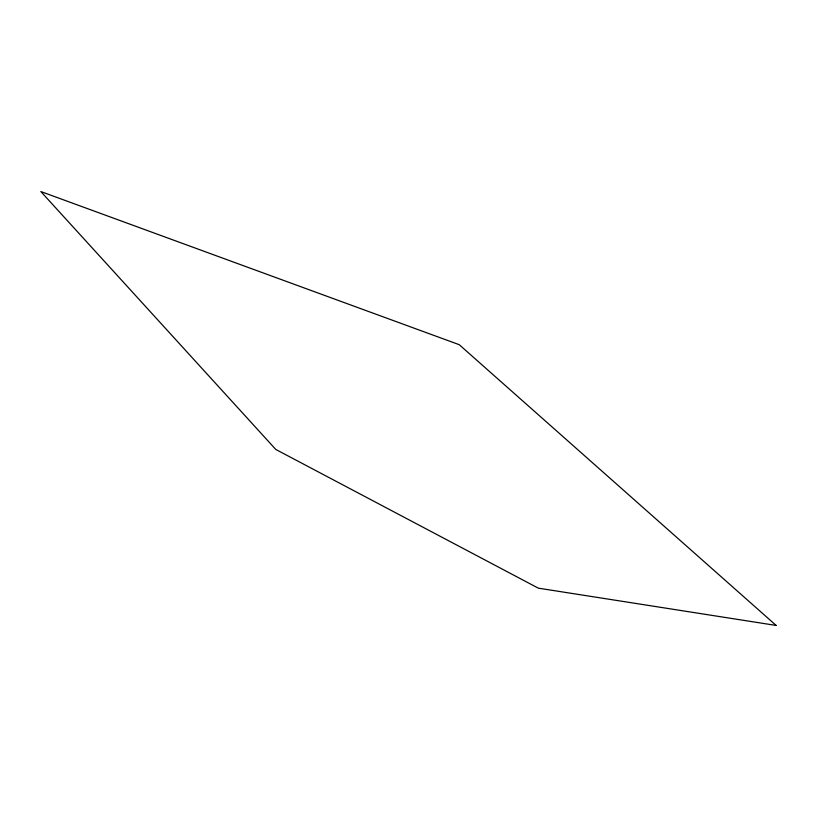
<?xml version="1.0" encoding="UTF-8"?>
<svg xmlns="http://www.w3.org/2000/svg" width="817" height="817" viewBox="0 0 817 817"><rect width="100%" height="100%" fill="white"/><g stroke="black" fill="none" stroke-linecap="round" stroke-linejoin="round"><path stroke-width="1.23" d="M776.15 625.444L538.332 588.158L275.778 449.442L40.85 191.556L459.236 344.692L776.15 625.444"/></g></svg>
